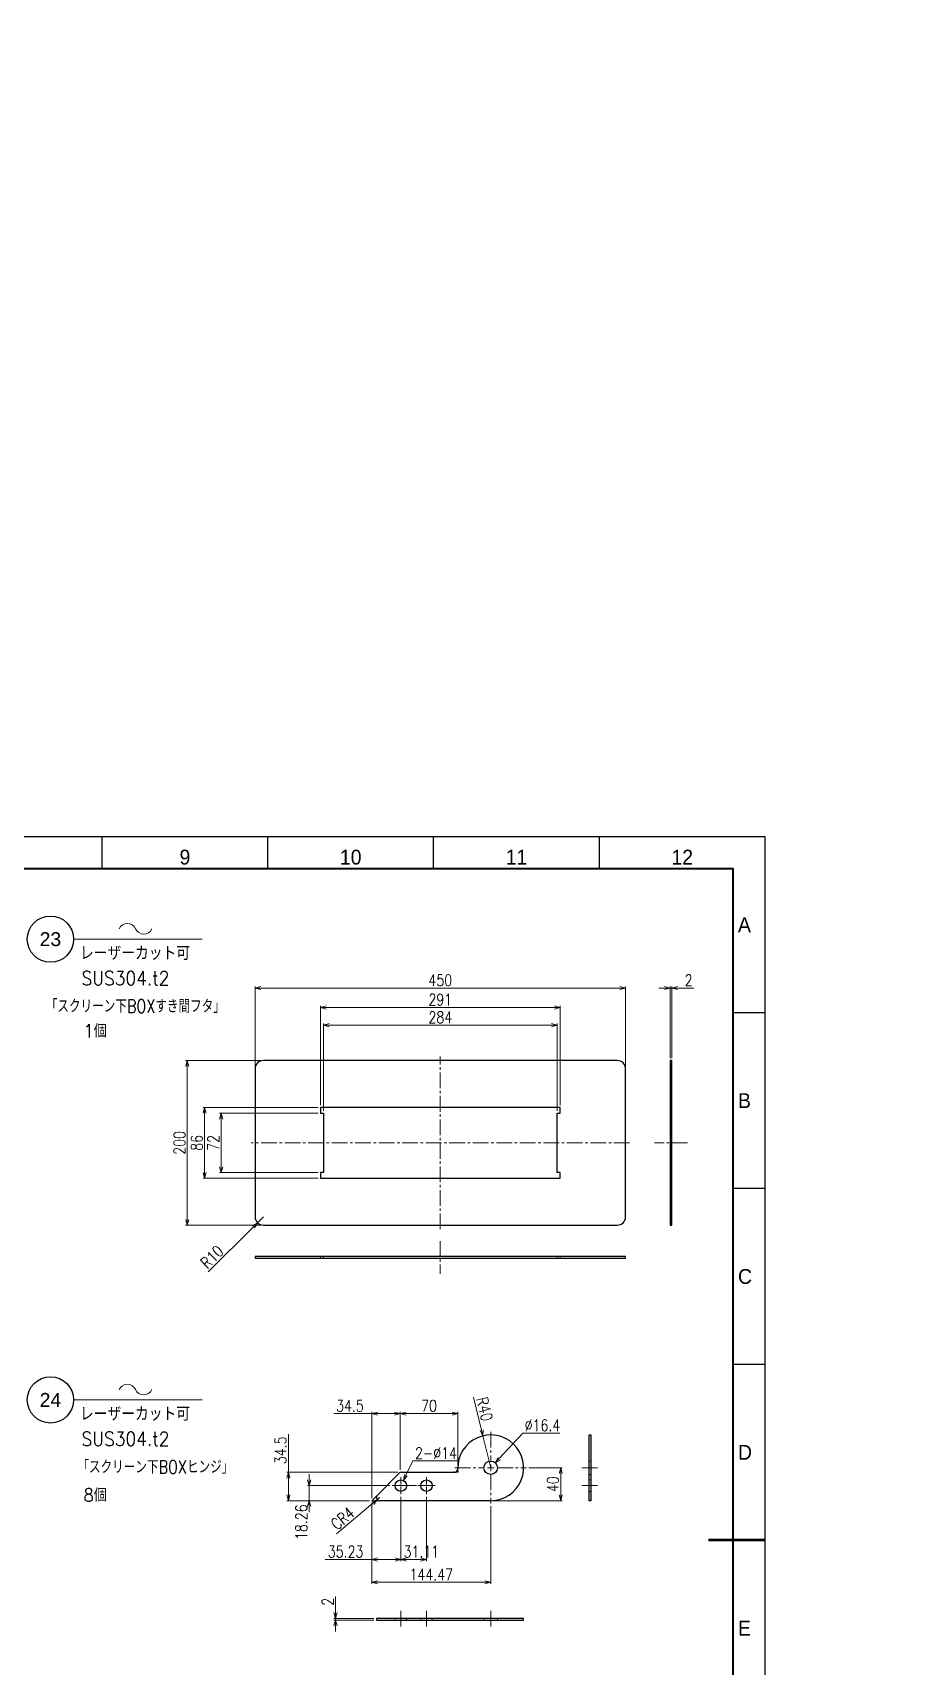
# Model space of a CAD drawing. Header units: millimetres. Extents: x 0 to 51411, y 0 to 16902.
# Drawn here: x 27208 to 28273, y 1326 to 3311 of the extents above; entities that cross this region are included whole.
import ezdxf
from ezdxf import colors
from ezdxf.entities.mleader import LeaderData, LeaderLine
from ezdxf.enums import TextEntityAlignment as Align
from ezdxf.math import Vec2, Vec3

# ---------------------------------------------------------------- set-up
doc = ezdxf.new("R2010")
doc.units = ezdxf.units.MM
for name, pattern in [('CENTER2', [28.575, 19.05, -3.175, 3.175, -3.175]), ('HIDDEN2', [4.7625, 3.175, -1.5875]), ('PHANTOM2', [31.75, 15.875, -3.175, 3.175, -3.175, 3.175, -3.175])]:
    doc.linetypes.add(name, pattern=pattern)
for name, color, linetype, lineweight in [('01_外形線', 7, 'Continuous', 25), ('03_かくれ線', 6, 'HIDDEN2', 13), ('04_中心線', 1, 'CENTER2', 9), ('05_仮想線', 2, 'PHANTOM2', 13), ('06_文字', 7, 'Continuous', 13), ('07_寸法線', 3, 'Continuous', 9), ('99_図枠', 7, 'Continuous', 40)]:
    doc.layers.add(name, color=color, linetype=linetype, lineweight=lineweight)
doc.styles.add('KSS_TXT', font='txt.shx', dxfattribs={"bigfont": 'extfont2.shx'})
doc.styles.get("Standard").update_dxf_attribs({"font": 'arial.ttf'})
doc.styles.add('寸法用', font='simplex.shx', dxfattribs={"width": 0.8, "bigfont": '@extfont2.shx'})
doc.styles.add('表題用', font='MS PGothic.ttf')
doc.dimstyles.new('機械製図用', dxfattribs={"dimtxt": 3.5, "dimasz": 3.5, "dimexe": 2, "dimexo": 0, "dimgap": 1.2, "dimtad": 1, "dimdsep": 46, "dimtxsty": '寸法用', "dimblk": 'OPEN30', "dimcen": 0, "dimclrd": 256, "dimclre": 256, "dimclrt": 7, "dimazin": 2, "dimtm": 1e-09, "dimtfac": 0.75, "dimtmove": 0, "dimatfit": 3, "dimldrblk": 'OPEN30', "dimfxl": 1, "dimlwd": -1, "dimlwe": -1, "dimarcsym": 0})
doc.dimstyles.new('機械製図用$3', dxfattribs={"dimtxt": 3.5, "dimasz": 3.5, "dimexe": 2, "dimexo": 0, "dimgap": 1.2, "dimtad": 1, "dimtih": 1, "dimtoh": 1, "dimdsep": 46, "dimtxsty": '寸法用', "dimblk": 'OPEN30', "dimcen": 0, "dimsd1": 1, "dimclrd": 256, "dimclre": 256, "dimclrt": 7, "dimazin": 2, "dimtm": 1e-09, "dimtfac": 0.75, "dimtofl": 0, "dimtmove": 0, "dimatfit": 3, "dimldrblk": 'OPEN30', "dimfxl": 1, "dimlwd": -1, "dimlwe": -1, "dimarcsym": 0})

# ---------------------------------------------------------------- blocks, each defined once
blk = doc.blocks.new('*U308')
at = {"layer": '04_中心線', "color": 0, "linetype": 'CENTER2', "transparency": 16777216}
for p, q in [((0, 8), (0, 43.5)), ((-43.5, 0), (-8, 0)), ((0, -43.5), (0, -8)), ((8, 0), (43.5, 0))]:
    blk.add_line(p, q, dxfattribs=at)
at = {"layer": '04_中心線', "color": 0, "linetype": 'Continuous', "transparency": 16777216}
for p, q in [((0, -4), (0, 4)), ((-4, 0), (4, 0))]:
    blk.add_line(p, q, dxfattribs=at)
blk = doc.blocks.new('*U306')
at = {"layer": '04_中心線', "color": 0, "linetype": 'CENTER2', "transparency": 16777216}
for p, q in [((0, 1.4), (0, 10.5)), ((-10.5, 0), (-1.4, 0)), ((0, -10.5), (0, -1.4)), ((1.4, 0), (10.5, 0))]:
    blk.add_line(p, q, dxfattribs=at)
at = {"layer": '04_中心線', "color": 0, "linetype": 'Continuous', "transparency": 16777216}
for p, q in [((0, -0.7), (0, 0.7)), ((-0.7, 0), (0.7, 0))]:
    blk.add_line(p, q, dxfattribs=at)
blk = doc.blocks.new('*U307')
at = {"layer": '04_中心線', "color": 0, "linetype": 'CENTER2', "transparency": 16777216}
for p, q in [((0, 1.4), (0, 10.5)), ((-10.5, 0), (-1.4, 0)), ((0, -10.5), (0, -1.4)), ((1.4, 0), (10.5, 0))]:
    blk.add_line(p, q, dxfattribs=at)
at = {"layer": '04_中心線', "color": 0, "linetype": 'Continuous', "transparency": 16777216}
for p, q in [((0, -0.7), (0, 0.7)), ((-0.7, 0), (0.7, 0))]:
    blk.add_line(p, q, dxfattribs=at)
blk = doc.blocks.new('_Open30')
at = {"color": 0, "linetype": 'ByBlock', "lineweight": -2}
for p, q in [((-1, 0.27), (0, 0)), ((0, 0), (-1, -0.27)), ((0, 0), (-1, 0))]:
    blk.add_line(p, q, dxfattribs=at)
blk = doc.blocks.new('*D309')
at = {"layer": '07_寸法線', "transparency": 16777216}
for p, q in [((27811.3, 1567.5), (27851.8, 1567.5)), ((27849.8, 1534.5), (27849.8, 1560.5)), ((27767.8, 1527.5), (27851.8, 1527.5))]:
    blk.add_line(p, q, dxfattribs=at)
at = {"layer": 'Defpoints', "color": 0, "transparency": 16777216}
for p in [(27808.3, 1567.5), (27849.8, 1567.5), (27764.8, 1527.5)]:
    blk.add_point(p, dxfattribs=at)
at = {"layer": '07_寸法線', "transparency": 16777216, "xscale": 7, "yscale": 7, "zscale": 7}
for p, rotation in [((27849.8, 1567.5), 90), ((27849.8, 1527.5), 270)]:
    blk.add_blockref('_Open30', p, dxfattribs=dict(at, rotation=rotation))
at = {"layer": '07_寸法線', "color": 7, "transparency": 16777216, "insert": (27840.3, 1547.5), "char_height": 14, "attachment_point": 5, "rotation": 90, "style": '寸法用'}
blk.add_mtext('40', dxfattribs=at)
blk = doc.blocks.new('*D310')
at = {"layer": '07_寸法線', "transparency": 16777216}
for p, q in [((27803.8, 1609.6), (27775.2, 1578.7)), ((27848.9, 1609.6), (27803.8, 1609.6))]:
    blk.add_line(p, q, dxfattribs=at)
at = {"layer": 'Defpoints', "color": 0, "transparency": 16777216}
for p in [(27770.4, 1573.5), (27759.3, 1561.5)]:
    blk.add_point(p, dxfattribs=at)
at = {"layer": '07_寸法線', "transparency": 16777216, "xscale": 7, "yscale": 7, "zscale": 7, "rotation": 227.2631709196025}
blk.add_blockref('_Open30', (27770.4, 1573.5), dxfattribs=at)
at = {"layer": '07_寸法線', "color": 7, "transparency": 16777216, "insert": (27827.6, 1619.1), "char_height": 14, "attachment_point": 5, "style": '寸法用'}
blk.add_mtext('∅16.4', dxfattribs=at)
blk = doc.blocks.new('*D311')
at = {"layer": '07_寸法線', "transparency": 16777216}
for p, q in [((27744, 1653.4), (27753.8, 1613.2)), ((27764.8, 1567.5), (27755.4, 1606.4))]:
    blk.add_line(p, q, dxfattribs=at)
at = {"layer": 'Defpoints', "color": 0, "transparency": 16777216}
for p in [(27755.4, 1606.4), (27764.8, 1567.5)]:
    blk.add_point(p, dxfattribs=at)
at = {"layer": '07_寸法線', "transparency": 16777216, "xscale": 7, "yscale": 7, "zscale": 7, "rotation": 283.6369101419226}
blk.add_blockref('_Open30', (27755.4, 1606.4), dxfattribs=at)
at = {"layer": '07_寸法線', "color": 7, "transparency": 16777216, "insert": (27757.3, 1638.9), "char_height": 14, "attachment_point": 5, "rotation": 283.6369, "style": '寸法用'}
blk.add_mtext('R40', dxfattribs=at)
blk = doc.blocks.new('*D312')
at = {"layer": '07_寸法線', "transparency": 16777216}
for p, q in [((27620.4, 1524.5), (27620.4, 1426.4)), ((27764.8, 1521), (27764.8, 1426.4)), ((27757.8, 1428.4), (27627.4, 1428.4))]:
    blk.add_line(p, q, dxfattribs=at)
at = {"layer": 'Defpoints', "color": 0, "transparency": 16777216}
for p in [(27620.4, 1527.5), (27764.8, 1524), (27620.4, 1428.4)]:
    blk.add_point(p, dxfattribs=at)
at = {"layer": '07_寸法線', "transparency": 16777216, "xscale": 7, "yscale": 7, "zscale": 7, "rotation": 180}
blk.add_blockref('_Open30', (27620.4, 1428.4), dxfattribs=at)
at = {"layer": '07_寸法線', "transparency": 16777216, "xscale": 7, "yscale": 7, "zscale": 7}
blk.add_blockref('_Open30', (27764.8, 1428.4), dxfattribs=at)
at = {"layer": '07_寸法線', "color": 7, "transparency": 16777216, "insert": (27692.6, 1437.9), "char_height": 14, "attachment_point": 5, "style": '寸法用'}
blk.add_mtext('144.47', dxfattribs=at)
blk = doc.blocks.new('*D313')
at = {"layer": '07_寸法線', "transparency": 16777216}
for p, q in [((27655.6, 1532.3), (27655.6, 1454.1)), ((27686.7, 1532.3), (27686.7, 1454.1)), ((27679.7, 1456.1), (27662.6, 1456.1))]:
    blk.add_line(p, q, dxfattribs=at)
at = {"layer": 'Defpoints', "color": 0, "transparency": 16777216}
for p in [(27655.6, 1535.3), (27686.7, 1535.3), (27655.6, 1456.1)]:
    blk.add_point(p, dxfattribs=at)
at = {"layer": '07_寸法線', "transparency": 16777216, "xscale": 7, "yscale": 7, "zscale": 7, "rotation": 180}
blk.add_blockref('_Open30', (27655.6, 1456.1), dxfattribs=at)
at = {"layer": '07_寸法線', "transparency": 16777216, "xscale": 7, "yscale": 7, "zscale": 7}
blk.add_blockref('_Open30', (27686.7, 1456.1), dxfattribs=at)
at = {"layer": '07_寸法線', "color": 7, "transparency": 16777216, "insert": (27680.6, 1465.6), "char_height": 14, "attachment_point": 5, "style": '寸法用'}
blk.add_mtext('31.11', dxfattribs=at)
blk = doc.blocks.new('*D314')
at = {"layer": '07_寸法線', "transparency": 16777216}
for p, q in [((27655.6, 1532.3), (27655.6, 1454.1)), ((27620.4, 1524.5), (27620.4, 1454.1)), ((27620.4, 1456.1), (27563.6, 1456.1)), ((27648.6, 1456.1), (27627.4, 1456.1))]:
    blk.add_line(p, q, dxfattribs=at)
at = {"layer": 'Defpoints', "color": 0, "transparency": 16777216}
for p in [(27655.6, 1535.3), (27620.4, 1527.5), (27620.4, 1456.1)]:
    blk.add_point(p, dxfattribs=at)
at = {"layer": '07_寸法線', "transparency": 16777216, "xscale": 7, "yscale": 7, "zscale": 7, "rotation": 180}
blk.add_blockref('_Open30', (27620.4, 1456.1), dxfattribs=at)
at = {"layer": '07_寸法線', "transparency": 16777216, "xscale": 7, "yscale": 7, "zscale": 7}
blk.add_blockref('_Open30', (27655.6, 1456.1), dxfattribs=at)
at = {"layer": '07_寸法線', "color": 7, "transparency": 16777216, "insert": (27588.5, 1465.6), "char_height": 14, "attachment_point": 5, "style": '寸法用'}
blk.add_mtext('35.23', dxfattribs=at)
blk = doc.blocks.new('*D315')
at = {"layer": '07_寸法線', "transparency": 16777216}
for p, q in [((27670.2, 1575.8), (27661.7, 1558.4)), ((27723.9, 1575.8), (27670.2, 1575.8))]:
    blk.add_line(p, q, dxfattribs=at)
at = {"layer": 'Defpoints', "color": 0, "transparency": 16777216}
for p in [(27658.7, 1552.1), (27652.5, 1539.5)]:
    blk.add_point(p, dxfattribs=at)
at = {"layer": '07_寸法線', "transparency": 16777216, "xscale": 7, "yscale": 7, "zscale": 7, "rotation": 244.0496798468974}
blk.add_blockref('_Open30', (27658.7, 1552.1), dxfattribs=at)
at = {"layer": '07_寸法線', "color": 7, "transparency": 16777216, "insert": (27698.3, 1585.3), "char_height": 14, "attachment_point": 5, "style": '寸法用'}
blk.add_mtext('2-∅14', dxfattribs=at)
blk = doc.blocks.new('*D316')
at = {"layer": '07_寸法線', "transparency": 16777216}
for p, q in [((27630, 1531.5), (27627, 1528.9)), ((27577.5, 1487.3), (27621.6, 1524.4))]:
    blk.add_line(p, q, dxfattribs=at)
at = {"layer": 'Defpoints', "color": 0, "transparency": 16777216}
for p in [(27627, 1528.9), (27630, 1531.5)]:
    blk.add_point(p, dxfattribs=at)
at = {"layer": '07_寸法線', "transparency": 16777216, "xscale": 7, "yscale": 7, "zscale": 7, "rotation": 40.11857678405659}
blk.add_blockref('_Open30', (27627, 1528.9), dxfattribs=at)
at = {"layer": '07_寸法線', "color": 7, "transparency": 16777216, "insert": (27584.9, 1505.9), "char_height": 14, "attachment_point": 5, "rotation": 40.1186, "style": '寸法用'}
blk.add_mtext('CR4', dxfattribs=at)
blk = doc.blocks.new('*D318')
at = {"layer": '07_寸法線', "transparency": 16777216}
for p, q in [((27620.4, 1633.3), (27574.2, 1633.3)), ((27620.4, 1530.5), (27620.4, 1635.3)), ((27647.9, 1633.3), (27627.4, 1633.3)), ((27654.9, 1565), (27654.9, 1635.3))]:
    blk.add_line(p, q, dxfattribs=at)
at = {"layer": 'Defpoints', "color": 0, "transparency": 16777216}
for p in [(27620.4, 1633.3), (27654.9, 1562), (27620.4, 1527.5)]:
    blk.add_point(p, dxfattribs=at)
at = {"layer": '07_寸法線', "transparency": 16777216, "xscale": 7, "yscale": 7, "zscale": 7, "rotation": 180}
blk.add_blockref('_Open30', (27620.4, 1633.3), dxfattribs=at)
at = {"layer": '07_寸法線', "transparency": 16777216, "xscale": 7, "yscale": 7, "zscale": 7}
blk.add_blockref('_Open30', (27654.9, 1633.3), dxfattribs=at)
at = {"layer": '07_寸法線', "color": 7, "transparency": 16777216, "insert": (27593.8, 1642.8), "char_height": 14, "attachment_point": 5, "style": '寸法用'}
blk.add_mtext('34.5', dxfattribs=at)
blk = doc.blocks.new('*D317')
at = {"layer": '07_寸法線', "transparency": 16777216}
for p, q in [((27654.9, 1565), (27654.9, 1635.3)), ((27717.9, 1633.3), (27661.9, 1633.3)), ((27724.9, 1570.5), (27724.9, 1635.3))]:
    blk.add_line(p, q, dxfattribs=at)
at = {"layer": 'Defpoints', "color": 0, "transparency": 16777216}
for p in [(27654.9, 1633.3), (27654.9, 1562), (27724.9, 1567.5)]:
    blk.add_point(p, dxfattribs=at)
at = {"layer": '07_寸法線', "transparency": 16777216, "xscale": 7, "yscale": 7, "zscale": 7, "rotation": 180}
blk.add_blockref('_Open30', (27654.9, 1633.3), dxfattribs=at)
at = {"layer": '07_寸法線', "transparency": 16777216, "xscale": 7, "yscale": 7, "zscale": 7}
blk.add_blockref('_Open30', (27724.9, 1633.3), dxfattribs=at)
at = {"layer": '07_寸法線', "color": 7, "transparency": 16777216, "insert": (27689.9, 1642.8), "char_height": 14, "attachment_point": 5, "style": '寸法用'}
blk.add_mtext('70', dxfattribs=at)
blk = doc.blocks.new('*D319')
at = {"layer": '07_寸法線', "transparency": 16777216}
for p, q in [((27519, 1562), (27519, 1608.2)), ((27651.8, 1562), (27517, 1562)), ((27519, 1534.5), (27519, 1555)), ((27617.4, 1527.5), (27517, 1527.5))]:
    blk.add_line(p, q, dxfattribs=at)
at = {"layer": 'Defpoints', "color": 0, "transparency": 16777216}
for p in [(27519, 1562), (27654.8, 1562), (27620.4, 1527.5)]:
    blk.add_point(p, dxfattribs=at)
at = {"layer": '07_寸法線', "transparency": 16777216, "xscale": 7, "yscale": 7, "zscale": 7}
for p, rotation in [((27519, 1562), 90), ((27519, 1527.5), 270)]:
    blk.add_blockref('_Open30', p, dxfattribs=dict(at, rotation=rotation))
at = {"layer": '07_寸法線', "color": 7, "transparency": 16777216, "insert": (27509.5, 1588.6), "char_height": 14, "attachment_point": 5, "rotation": 90, "style": '寸法用'}
blk.add_mtext('34.5', dxfattribs=at)
blk = doc.blocks.new('*D320')
at = {"layer": '07_寸法線', "transparency": 16777216}
for p, q in [((27544.3, 1552.8), (27544.3, 1559.8)), ((27642.1, 1545.8), (27542.3, 1545.8)), ((27544.3, 1527.5), (27544.3, 1545.8)), ((27617.4, 1527.5), (27542.3, 1527.5)), ((27544.3, 1520.5), (27544.3, 1513.5))]:
    blk.add_line(p, q, dxfattribs=at)
at = {"layer": 'Defpoints', "color": 0, "transparency": 16777216}
for p in [(27544.3, 1545.8), (27645.1, 1545.8), (27620.4, 1527.5)]:
    blk.add_point(p, dxfattribs=at)
at = {"layer": '07_寸法線', "transparency": 16777216, "xscale": 7, "yscale": 7, "zscale": 7}
for p, rotation in [((27544.3, 1545.8), 270), ((27544.3, 1527.5), 90)]:
    blk.add_blockref('_Open30', p, dxfattribs=dict(at, rotation=rotation))
at = {"layer": '07_寸法線', "color": 7, "transparency": 16777216, "insert": (27534.8, 1501.4), "char_height": 14, "attachment_point": 5, "rotation": 90, "style": '寸法用'}
blk.add_mtext('18.26', dxfattribs=at)
blk = doc.blocks.new('*D348')
at = {"layer": '07_寸法線', "transparency": 16777216}
for p, q in [((27576.3, 1391.5), (27576.3, 1411)), ((27623, 1384.5), (27574.3, 1384.5)), ((27622.7, 1382.5), (27574.3, 1382.5)), ((27576.3, 1382.5), (27576.3, 1384.5)), ((27576.3, 1375.5), (27576.3, 1368.5))]:
    blk.add_line(p, q, dxfattribs=at)
at = {"layer": 'Defpoints', "color": 0, "transparency": 16777216}
for p in [(27576.3, 1384.5), (27625.7, 1382.5), (27626, 1384.5)]:
    blk.add_point(p, dxfattribs=at)
at = {"layer": '07_寸法線', "transparency": 16777216, "xscale": 7, "yscale": 7, "zscale": 7}
for p, rotation in [((27576.3, 1384.5), 270), ((27576.3, 1382.5), 90)]:
    blk.add_blockref('_Open30', p, dxfattribs=dict(at, rotation=rotation))
at = {"layer": '07_寸法線', "color": 7, "transparency": 16777216, "insert": (27566.8, 1404.8), "char_height": 14, "attachment_point": 5, "rotation": 90, "style": '寸法用'}
blk.add_mtext('2', dxfattribs=at)
blk = doc.blocks.new('*D907')
at = {"layer": '07_寸法線', "transparency": 16777216}
for p, q in [((27485.6, 2062.2), (27394.2, 2062.2)), ((27396.2, 1869.2), (27396.2, 2055.2)), ((27485.6, 1862.2), (27394.2, 1862.2))]:
    blk.add_line(p, q, dxfattribs=at)
at = {"layer": 'Defpoints', "color": 0, "transparency": 16777216}
for p in [(27396.2, 2062.2), (27488.6, 2062.2), (27488.6, 1862.2)]:
    blk.add_point(p, dxfattribs=at)
at = {"layer": '07_寸法線', "transparency": 16777216, "xscale": 7, "yscale": 7, "zscale": 7}
for p, rotation in [((27396.2, 2062.2), 90), ((27396.2, 1862.2), 270)]:
    blk.add_blockref('_Open30', p, dxfattribs=dict(at, rotation=rotation))
at = {"layer": '07_寸法線', "color": 7, "transparency": 16777216, "insert": (27386.7, 1962.2), "char_height": 14, "attachment_point": 5, "rotation": 90, "style": '寸法用'}
blk.add_mtext('200', dxfattribs=at)
blk = doc.blocks.new('*D908')
at = {"layer": '07_寸法線', "transparency": 16777216}
for p, q in [((27478.6, 2055.2), (27478.6, 2152.3)), ((27485.6, 2150.3), (27921.6, 2150.3)), ((27928.6, 2055.2), (27928.6, 2152.3))]:
    blk.add_line(p, q, dxfattribs=at)
at = {"layer": 'Defpoints', "color": 0, "transparency": 16777216}
for p in [(27928.6, 2150.3), (27478.6, 2052.2), (27928.6, 2052.2)]:
    blk.add_point(p, dxfattribs=at)
at = {"layer": '07_寸法線', "transparency": 16777216, "xscale": 7, "yscale": 7, "zscale": 7, "rotation": 180}
blk.add_blockref('_Open30', (27478.6, 2150.3), dxfattribs=at)
at = {"layer": '07_寸法線', "transparency": 16777216, "xscale": 7, "yscale": 7, "zscale": 7}
blk.add_blockref('_Open30', (27928.6, 2150.3), dxfattribs=at)
at = {"layer": '07_寸法線', "color": 7, "transparency": 16777216, "insert": (27703.6, 2159.8), "char_height": 14, "attachment_point": 5, "style": '寸法用'}
blk.add_mtext('450', dxfattribs=at)
blk = doc.blocks.new('*D909')
at = {"layer": '07_寸法線', "transparency": 16777216}
for p, q in [((27555.1, 2005.2), (27415.3, 2005.2)), ((27417.3, 1926.2), (27417.3, 1998.2)), ((27555.1, 1919.2), (27415.3, 1919.2))]:
    blk.add_line(p, q, dxfattribs=at)
at = {"layer": 'Defpoints', "color": 0, "transparency": 16777216}
for p in [(27417.3, 2005.2), (27558.1, 2005.2), (27558.1, 1919.2)]:
    blk.add_point(p, dxfattribs=at)
at = {"layer": '07_寸法線', "transparency": 16777216, "xscale": 7, "yscale": 7, "zscale": 7}
for p, rotation in [((27417.3, 2005.2), 90), ((27417.3, 1919.2), 270)]:
    blk.add_blockref('_Open30', p, dxfattribs=dict(at, rotation=rotation))
at = {"layer": '07_寸法線', "color": 7, "transparency": 16777216, "insert": (27407.8, 1962.2), "char_height": 14, "attachment_point": 5, "rotation": 90, "style": '寸法用'}
blk.add_mtext('86', dxfattribs=at)
blk = doc.blocks.new('*D910')
at = {"layer": '07_寸法線', "transparency": 16777216}
for p, q in [((27558.1, 2008.2), (27558.1, 2128.7)), ((27565.1, 2126.7), (27842.1, 2126.7)), ((27849.1, 2008.2), (27849.1, 2128.7))]:
    blk.add_line(p, q, dxfattribs=at)
at = {"layer": 'Defpoints', "color": 0, "transparency": 16777216}
for p in [(27849.1, 2126.7), (27558.1, 2005.2), (27849.1, 2005.2)]:
    blk.add_point(p, dxfattribs=at)
at = {"layer": '07_寸法線', "transparency": 16777216, "xscale": 7, "yscale": 7, "zscale": 7, "rotation": 180}
blk.add_blockref('_Open30', (27558.1, 2126.7), dxfattribs=at)
at = {"layer": '07_寸法線', "transparency": 16777216, "xscale": 7, "yscale": 7, "zscale": 7}
blk.add_blockref('_Open30', (27849.1, 2126.7), dxfattribs=at)
at = {"layer": '07_寸法線', "color": 7, "transparency": 16777216, "insert": (27703.6, 2136.2), "char_height": 14, "attachment_point": 5, "style": '寸法用'}
blk.add_mtext('291', dxfattribs=at)
blk = doc.blocks.new('*D911')
at = {"layer": '07_寸法線', "transparency": 16777216}
for p, q in [((27555.1, 1998.2), (27435.4, 1998.2)), ((27437.4, 1933.2), (27437.4, 1991.2)), ((27555.1, 1926.2), (27435.4, 1926.2))]:
    blk.add_line(p, q, dxfattribs=at)
at = {"layer": 'Defpoints', "color": 0, "transparency": 16777216}
for p in [(27437.4, 1998.2), (27558.1, 1998.2), (27558.1, 1926.2)]:
    blk.add_point(p, dxfattribs=at)
at = {"layer": '07_寸法線', "transparency": 16777216, "xscale": 7, "yscale": 7, "zscale": 7}
for p, rotation in [((27437.4, 1998.2), 90), ((27437.4, 1926.2), 270)]:
    blk.add_blockref('_Open30', p, dxfattribs=dict(at, rotation=rotation))
at = {"layer": '07_寸法線', "color": 7, "transparency": 16777216, "insert": (27427.9, 1962.2), "char_height": 14, "attachment_point": 5, "rotation": 90, "style": '寸法用'}
blk.add_mtext('72', dxfattribs=at)
blk = doc.blocks.new('*D912')
at = {"layer": '07_寸法線', "transparency": 16777216}
for p, q in [((27561.6, 2001.2), (27561.6, 2107.2)), ((27568.6, 2105.2), (27838.6, 2105.2)), ((27845.6, 2001.2), (27845.6, 2107.2))]:
    blk.add_line(p, q, dxfattribs=at)
at = {"layer": 'Defpoints', "color": 0, "transparency": 16777216}
for p in [(27845.6, 2105.2), (27561.6, 1998.2), (27845.6, 1998.2)]:
    blk.add_point(p, dxfattribs=at)
at = {"layer": '07_寸法線', "transparency": 16777216, "xscale": 7, "yscale": 7, "zscale": 7, "rotation": 180}
blk.add_blockref('_Open30', (27561.6, 2105.2), dxfattribs=at)
at = {"layer": '07_寸法線', "transparency": 16777216, "xscale": 7, "yscale": 7, "zscale": 7}
blk.add_blockref('_Open30', (27845.6, 2105.2), dxfattribs=at)
at = {"layer": '07_寸法線', "color": 7, "transparency": 16777216, "insert": (27703.6, 2114.7), "char_height": 14, "attachment_point": 5, "style": '寸法用'}
blk.add_mtext('284', dxfattribs=at)
blk = doc.blocks.new('AM_BALLOON1')
at = {"transparency": 16777216}
blk.add_circle((0, 0), 5, dxfattribs=at)
blk.add_attdef('B_NUMBER', text='', height=3, dxfattribs=at).set_placement((0, 0), align=Align.MIDDLE_CENTER)
blk = doc.blocks.new('_OPEN')
at = {"color": 0, "linetype": 'ByBlock'}
for p, q in [((-1, 0.17), (0, 0)), ((0, 0), (-1, -0.17)), ((0, 0), (-1, 0))]:
    blk.add_line(p, q, dxfattribs=at)
blk = doc.blocks.new('p1ba05')
for centre, start, end in [((-2.95, 0.29), 24.2276, 155.5758), ((0, 1.62), 204.2276, 335.5758)]:
    blk.add_arc(centre, 1.62, start, end)
blk = doc.blocks.new('*D1180')
at = {"layer": '07_寸法線', "transparency": 16777216}
for p, q in [((27975.9, 2150.3), (27968.9, 2150.3)), ((27982.9, 2065.2), (27982.9, 2152.3)), ((27982.9, 2150.3), (27984.9, 2150.3)), ((27984.9, 2065.2), (27984.9, 2152.3)), ((27991.9, 2150.3), (28011.4, 2150.3))]:
    blk.add_line(p, q, dxfattribs=at)
at = {"layer": 'Defpoints', "color": 0, "transparency": 16777216}
for p in [(27984.9, 2150.3), (27982.9, 2062.2), (27984.9, 2062.2)]:
    blk.add_point(p, dxfattribs=at)
at = {"layer": '07_寸法線', "transparency": 16777216, "xscale": 7, "yscale": 7, "zscale": 7}
blk.add_blockref('_Open30', (27982.9, 2150.3), dxfattribs=at)
at = {"layer": '07_寸法線', "transparency": 16777216, "xscale": 7, "yscale": 7, "zscale": 7, "rotation": 180}
blk.add_blockref('_Open30', (27984.9, 2150.3), dxfattribs=at)
at = {"layer": '07_寸法線', "color": 7, "transparency": 16777216, "insert": (28005.2, 2159.8), "char_height": 14, "attachment_point": 5, "style": '寸法用'}
blk.add_mtext('2', dxfattribs=at)
blk = doc.blocks.new('*D1181')
at = {"layer": '07_寸法線', "transparency": 16777216}
for p, q in [((27488.6, 1872.2), (27481.5, 1865.2)), ((27421.4, 1805.6), (27476.5, 1860.3))]:
    blk.add_line(p, q, dxfattribs=at)
at = {"layer": 'Defpoints', "color": 0, "transparency": 16777216}
for p in [(27488.6, 1872.2), (27481.5, 1865.2)]:
    blk.add_point(p, dxfattribs=at)
at = {"layer": '07_寸法線', "transparency": 16777216, "xscale": 7, "yscale": 7, "zscale": 7, "rotation": 44.76381649308135}
blk.add_blockref('_Open30', (27481.5, 1865.2), dxfattribs=at)
at = {"layer": '07_寸法線', "color": 7, "transparency": 16777216, "insert": (27426.2, 1823.7), "char_height": 14, "attachment_point": 5, "rotation": 44.7638, "style": '寸法用'}
blk.add_mtext('R10', dxfattribs=at)

msp = doc.modelspace()

# ---------------------------------------------------------------- linework, layer by layer
at = {"layer": '01_外形線', "ltscale": 3}
for p, q in [((27653.699, 1560.857), (27627.197, 1534.355)), ((27656.527, 1562.029), (27719.924, 1562.029)), ((27685.422, 1527.526), (27630.025, 1527.526))]:
    msp.add_line(p, q, dxfattribs=at)
at = {"layer": '01_外形線'}
for p, q in [((27720.837, 1562.029), (27719.924, 1562.029)), ((27764.837, 1527.526), (27685.422, 1527.526))]:
    msp.add_line(p, q, dxfattribs=at)
msp.add_lwpolyline([(27478.601, 2052.248), (27478.601, 1872.248, 0.41421356), (27488.601, 1862.248), (27918.601, 1862.248, 0.41421356), (27928.601, 1872.248), (27928.601, 2052.248, 0.41421356), (27918.601, 2062.248), (27488.601, 2062.248, 0.41421356)], format="xyb", close=True, dxfattribs=at)
for points in [[(27982.936, 2062.248), (27982.936, 1862.248), (27984.936, 1862.248), (27984.936, 2062.248)], [(27558.101, 2005.248), (27558.101, 1998.248), (27561.601, 1998.248), (27561.601, 1926.248), (27558.101, 1926.248), (27558.101, 1919.248), (27849.101, 1919.248), (27849.101, 1926.248), (27845.601, 1926.248), (27845.601, 1998.248), (27849.101, 1998.248), (27849.101, 2005.248)], [(27478.601, 1823.983), (27478.601, 1821.983), (27928.601, 1821.983), (27928.601, 1823.983)], [(27884.482, 1607.526), (27886.482, 1607.526), (27886.482, 1527.526), (27884.482, 1527.526)], [(27626.025, 1382.542), (27804.837, 1382.542), (27804.837, 1384.542), (27626.025, 1384.542)]]:
    msp.add_lwpolyline(points, close=True, dxfattribs=at)
at = {"layer": '01_外形線', "ltscale": 3}
for centre, radius in [((27764.837, 1567.526), 8.2), ((27655.603, 1545.79), 7), ((27686.715, 1545.79), 7)]:
    msp.add_circle(centre, radius, dxfattribs=at)
for centre, radius, start, end in [((27764.837, 1567.526), 40, 270, 181.950709), ((27656.527, 1558.029), 4, 90, 135), ((27720.863, 1566.029), 4, 270, 1.950709), ((27630.025, 1531.526), 4, 135, 270)]:
    msp.add_arc(centre, radius, start, end, dxfattribs=at)
at = {"layer": '03_かくれ線', "ltscale": 3}
for p, q in [((27984.936, 2005.248), (27982.936, 2005.248)), ((27984.936, 1998.248), (27982.936, 1998.248)), ((27984.936, 1926.248), (27982.936, 1926.248)), ((27984.936, 1919.248), (27982.936, 1919.248)), ((27558.101, 1823.983), (27558.101, 1821.983)), ((27561.601, 1823.983), (27561.601, 1821.983)), ((27845.601, 1823.983), (27845.601, 1821.983)), ((27849.101, 1823.983), (27849.101, 1821.983)), ((27884.482, 1575.726), (27886.482, 1575.726)), ((27884.482, 1559.326), (27886.482, 1559.326)), ((27884.482, 1552.79), (27886.482, 1552.79)), ((27884.482, 1538.79), (27886.482, 1538.79)), ((27648.603, 1384.542), (27648.603, 1382.542)), ((27662.603, 1384.542), (27662.603, 1382.542)), ((27679.715, 1384.542), (27679.715, 1382.542)), ((27693.715, 1384.542), (27693.715, 1382.542)), ((27756.637, 1384.542), (27756.637, 1382.542)), ((27773.037, 1384.542), (27773.037, 1382.542))]:
    msp.add_line(p, q, dxfattribs=at)
at = {"layer": '04_中心線'}
for p, q in [((27703.601, 1857.248), (27703.601, 2067.248)), ((27933.601, 1962.248), (27473.601, 1962.248)), ((28003.936, 1962.248), (27963.936, 1962.248)), ((27703.601, 1842.983), (27703.601, 1802.983)), ((27875.482, 1567.526), (27895.482, 1567.526)), ((27655.603, 1545.79), (27686.715, 1545.79)), ((27875.482, 1545.79), (27895.482, 1545.79)), ((27655.603, 1393.542), (27655.603, 1373.542)), ((27686.715, 1393.542), (27686.715, 1373.542)), ((27764.837, 1393.542), (27764.837, 1373.542))]:
    msp.add_line(p, q, dxfattribs=at)
at = {"layer": '05_仮想線', "transparency": 33554559}
for points in [[(27656.527, 1562.029), (27654.871, 1562.029), (27653.699, 1560.857)], [(27630.025, 1527.526), (27620.368, 1527.526), (27627.197, 1534.355)]]:
    msp.add_lwpolyline(points, dxfattribs=at)
msp.add_lwpolyline([(27720.863, 1562.029), (27725.217, 1562.029, -0.0259643), (27724.86, 1566.165)], format="xyb", dxfattribs=at)
at = {"layer": '07_寸法線'}
for p, q in [((27258.067, 2209.685), (27414.41, 2209.685)), ((27258.067, 1649.914), (27414.41, 1649.914))]:
    msp.add_line(p, q, dxfattribs=at)
at = {"layer": '99_図枠', "lineweight": 25}
for p, q in [((27292.66, 2294.989), (27292.66, 2333.989)), ((27494.05, 2294.989), (27494.05, 2333.989)), ((27494.05, 2294.989), (27494.05, 2333.989)), ((27695.44, 2294.989), (27695.44, 2333.989)), ((27896.83, 2294.989), (27896.83, 2333.989)), ((28098.22, 2120.372), (28059.22, 2120.372)), ((28098.22, 1906.755), (28059.22, 1906.755)), ((28098.22, 1693.137), (28059.22, 1693.137))]:
    msp.add_line(p, q, dxfattribs=at)
at = {"layer": '99_図枠', "lineweight": 53}
msp.add_line((28098.22, 1479.52), (28029.22, 1479.52), dxfattribs=at)
at = {"layer": '99_図枠'}
msp.add_lwpolyline([(25798.42, 664.051), (28059.22, 664.051), (28059.22, 2294.989), (25798.42, 2294.989)], close=True, dxfattribs=at)
at = {"layer": 'Defpoints'}
msp.add_lwpolyline([(25681.54, 625.051), (28098.22, 625.051), (28098.22, 2333.989), (25681.54, 2333.989)], close=True, dxfattribs=at)

# ---------------------------------------------------------------- block references
at = {"layer": '04_中心線', "linetype": 'CENTER2', "rotation": 270.0000000000001}
for name, p in [('*U308', (27764.837, 1567.526)), ('*U307', (27655.603, 1545.79)), ('*U306', (27686.715, 1545.79))]:
    msp.add_blockref(name, p, dxfattribs=at)
at = {"layer": '07_寸法線', "xscale": 6.749590909090905, "yscale": 6.749590909090905, "zscale": 6.749590909090905}
for p in [(27343.319, 2215.839), (27343.319, 1656.068)]:
    msp.add_blockref('p1ba05', p, dxfattribs=at)

# ---------------------------------------------------------------- texts
at = {"layer": '06_文字', "color": 3, "style": 'KSS_TXT'}
for s, height, width, p in [('レーザーカット可', 16.875, 0.9, (27265.839, 2184.269)), ('SUS304.t2', 16.875, 0.9, (27267.718, 2153.891)), ('「スクリーン下BOXすき間フタ」', 16, 0.8, (27224.274, 2120.256)), ('1個', 16, 0.9, (27270.234, 2090.229)), ('レーザーカット可', 16.875, 0.9, (27265.839, 1624.498)), ('SUS304.t2', 16.875, 0.9, (27267.718, 1594.12)), ('「スクリーン下BOXヒンジ」', 16, 0.8, (27262.694, 1560.485)), ('8個', 16, 0.9, (27270.234, 1526.419))]:
    msp.add_text(s, height=height, dxfattribs=dict(at, width=width)).set_placement(p)
at = {"layer": '99_図枠', "lineweight": 13, "style": '表題用'}
for s, p in [('9', (27393.355, 2294.989)), ('10', (27594.745, 2294.989)), ('11', (27796.135, 2294.989)), ('12', (27997.525, 2294.989))]:
    msp.add_text(s, height=18, dxfattribs=at).set_placement(p, align=Align.BOTTOM_CENTER)
for s, p in [('A', (28065.22, 2227.18)), ('B', (28065.22, 2013.563)), ('C', (28065.22, 1799.946)), ('D', (28065.22, 1586.329)), ('E', (28065.22, 1372.711))]:
    msp.add_text(s, height=18, dxfattribs=at).set_placement(p, align=Align.MIDDLE_LEFT)

# ---------------------------------------------------------------- dimensions: what is measured, and where the dimension line sits
at = {"layer": '07_寸法線'}
for base, p1, p2, picture, middle in [((27928.601, 2150.257), (27478.601, 2052.248), (27928.601, 2052.248), '*D908', (27703.601, 2159.757)), ((27984.936, 2150.257), (27982.936, 2062.248), (27984.936, 2062.248), '*D1180', (28005.169, 2159.757)), ((27849.101, 2126.656), (27558.101, 2005.248), (27849.101, 2005.248), '*D910', (27703.601, 2136.156)), ((27845.601, 2105.163), (27561.601, 1998.248), (27845.601, 1998.248), '*D912', (27703.601, 2114.663))]:
    dim = msp.add_linear_dim(base=base, p1=p1, p2=p2, dimstyle='機械製図用', override={"dimtxt": 14, "dimasz": 7, "dimexo": 3, "dimgap": 2.5}, dxfattribs=at)
    dim.commit()
    dim.dimension.update_dxf_attribs({"geometry": picture, "text_midpoint": middle})
for base, p1, p2, angle, picture, middle in [((27396.234, 2062.248), (27488.601, 1862.248), (27488.601, 2062.248), 90, '*D907', (27386.734, 1962.248)), ((27417.342, 2005.248), (27558.101, 1919.248), (27558.101, 2005.248), 90, '*D909', (27407.842, 1962.248)), ((27437.353, 1998.248), (27558.101, 1926.248), (27558.101, 1998.248), 90, '*D911', (27427.853, 1962.248)), ((27620.368, 1633.327), (27654.871, 1562.029), (27620.368, 1527.526), 180, '*D318', (27593.802, 1642.827)), ((27654.871, 1633.327), (27724.872, 1567.526), (27654.871, 1562.029), 180, '*D317', (27689.871, 1642.827)), ((27518.951, 1562.029), (27620.368, 1527.526), (27654.836, 1562.029), 90, '*D319', (27509.451, 1588.595)), ((27849.788, 1567.526), (27764.837, 1527.526), (27808.337, 1567.526), 90, '*D309', (27840.288, 1547.526)), ((27620.3683, 1456.1325), (27655.6028, 1535.2903), (27620.3683, 1527.5264), 180, '*D314', (27588.4683, 1465.6325)), ((27620.368, 1428.358), (27764.837, 1524.026), (27620.368, 1527.526), 180, '*D312', (27692.603, 1437.858)), ((27576.301, 1384.542), (27625.659, 1382.542), (27626.025, 1384.542), 90, '*D348', (27566.801, 1404.776))]:
    dim = msp.add_linear_dim(base=base, p1=p1, p2=p2, angle=angle, dimstyle='機械製図用', override={"dimtxt": 14, "dimasz": 7, "dimexo": 3, "dimgap": 2.5}, dxfattribs=at)
    dim.commit()
    dim.dimension.update_dxf_attribs({"geometry": picture, "text_midpoint": middle})
dim = msp.add_radius_dim(center=(27488.601, 1872.248), mpoint=(27481.501, 1865.206), dimstyle='機械製図用', override={"dimtxt": 14, "dimasz": 7, "dimgap": 2.5}, dxfattribs=at)
dim.commit()
dim.dimension.update_dxf_attribs({"geometry": '*D1181', "text_midpoint": (27432.853, 1816.958), "dimtype": 164})
dim = msp.add_radius_dim(center=(27764.837, 1567.526), mpoint=(27755.407, 1606.399), dimstyle='機械製図用', override={"dimtxt": 14, "dimasz": 7, "dimgap": 2.5}, dxfattribs=at)
dim.commit()
dim.dimension.update_dxf_attribs({"geometry": '*D311', "text_midpoint": (27757.291, 1638.927)})
dim = msp.add_diameter_dim_2p(p1=(27759.272, 1561.504), p2=(27770.402, 1573.549), dimstyle='機械製図用$3', override={"dimtxt": 14, "dimasz": 7, "dimgap": 2.5}, dxfattribs=at)
dim.commit()
dim.dimension.update_dxf_attribs({"geometry": '*D310', "text_midpoint": (27827.583, 1609.641), "dimtype": 163})
dim = msp.add_diameter_dim_2p(p1=(27652.54, 1539.496), p2=(27658.666, 1552.084), text='2-<>', dimstyle='機械製図用$3', override={"dimtxt": 14, "dimasz": 7, "dimgap": 2.5}, dxfattribs=at)
dim.commit()
dim.dimension.update_dxf_attribs({"geometry": '*D315', "text_midpoint": (27698.316, 1575.819), "dimtype": 163})
for base, p1, p2, angle, picture, middle in [((27544.314, 1545.79), (27620.368, 1527.526), (27645.103, 1545.79), 90, '*D320', (27534.814, 1501.418)), ((27655.603, 1456.132), (27686.715, 1535.29), (27655.603, 1535.29), 180, '*D313', (27680.614, 1465.632))]:
    dim = msp.add_linear_dim(base=base, p1=p1, p2=p2, angle=angle, dimstyle='機械製図用', override={"dimtxt": 14, "dimasz": 7, "dimexo": 3, "dimgap": 2.5, "dimtmove": 2}, dxfattribs=at)
    dim.commit()
    dim.dimension.update_dxf_attribs({"geometry": picture, "text_midpoint": middle, "dimtype": 160})
dim = msp.add_radius_dim(center=(27630.025, 1531.526), mpoint=(27626.966, 1528.949), text='C<>', dimstyle='機械製図用', override={"dimtxt": 14, "dimasz": 7, "dimgap": 2.5}, dxfattribs=at)
dim.commit()
dim.dimension.update_dxf_attribs({"geometry": '*D316', "text_midpoint": (27591.051, 1498.685), "dimtype": 164})

# ---------------------------------------------------------------- leaders
ml = msp.add_multileader_block('Standard', dxfattribs=at)
ml.set_content('AM_BALLOON1', color=256, scale=7.08707045)
ml.set_attribute('B_NUMBER', '28', width=0)
ml.set_leader_properties(color=256, linetype='ByLayer', lineweight=-1)
ml.set_arrow_properties(name='OPEN')
ml.build(insert=Vec2(0, 0))
ml.multileader.update_dxf_attribs({"leader_type": 0, "has_dogleg": 0, "text_right_attachment_type": 6, "dogleg_length": 0, "arrow_head_size": 3.544, "scale": 2.5, "block_connection_type": 1})
ctx = ml.context
ctx.base_point, ctx.scale, ctx.char_height, ctx.arrow_head_size, ctx.landing_gap_size, ctx.plane_origin = Vec3(32779.868, 3275.518), 2.5, 7.087, 3.544, 3.544, Vec3(32779.868, 3275.518)
ctx.right_attachment, ctx.attachment_type = 6, 1
notes = []
notes.append((ctx, [(0, (0, 0, 0), (0, 0), (1, 0), 1, [])]))
ctx.block.insert = Vec3(32779.868, 3275.518)
ml = msp.add_multileader_block('Standard', dxfattribs=at)
ml.set_content('AM_BALLOON1', color=256, scale=7.08707045)
ml.set_attribute('B_NUMBER', '29', width=0)
ml.set_leader_properties(color=256, linetype='ByLayer', lineweight=-1)
ml.set_arrow_properties(name='OPEN')
ml.build(insert=Vec2(0, 0))
ml.multileader.update_dxf_attribs({"leader_type": 0, "has_dogleg": 0, "text_right_attachment_type": 6, "dogleg_length": 0, "arrow_head_size": 3.544, "scale": 2.5, "block_connection_type": 1})
ctx = ml.context
ctx.base_point, ctx.scale, ctx.char_height, ctx.arrow_head_size, ctx.landing_gap_size, ctx.plane_origin = Vec3(34667.768, 3275.518), 2.5, 7.087, 3.544, 3.544, Vec3(34667.768, 3275.518)
ctx.right_attachment, ctx.attachment_type = 6, 1
notes.append((ctx, [(0, (0, 0, 0), (0, 0), (1, 0), 1, [])]))
ctx.block.insert = Vec3(34667.768, 3275.518)
ml = msp.add_multileader_block('Standard', dxfattribs=at)
ml.set_content('AM_BALLOON1', color=256, scale=7.08707045)
ml.set_attribute('B_NUMBER', '27', width=0)
ml.set_leader_properties(color=256, linetype='ByLayer', lineweight=-1)
ml.set_arrow_properties(name='OPEN')
ml.build(insert=Vec2(0, 0))
ml.multileader.update_dxf_attribs({"leader_type": 0, "has_dogleg": 0, "text_right_attachment_type": 6, "dogleg_length": 0, "arrow_head_size": 3.544, "scale": 2.5, "block_connection_type": 1})
ctx = ml.context
ctx.base_point, ctx.scale, ctx.char_height, ctx.arrow_head_size, ctx.landing_gap_size, ctx.plane_origin = Vec3(30037.828, 2881.684), 2.5, 7.087, 3.544, 3.544, Vec3(30037.828, 2881.684)
ctx.right_attachment, ctx.attachment_type = 6, 1
notes.append((ctx, [(0, (0, 0, 0), (0, 0), (1, 0), 1, [])]))
ctx.block.insert = Vec3(30037.828, 2881.684)
ml = msp.add_multileader_block('Standard', dxfattribs=at)
ml.set_content('AM_BALLOON1', color=256, scale=7.08707045)
ml.set_attribute('B_NUMBER', '26', width=0)
ml.set_leader_properties(color=256, linetype='ByLayer', lineweight=-1)
ml.set_arrow_properties(name='OPEN')
ml.build(insert=Vec2(0, 0))
ml.multileader.update_dxf_attribs({"leader_type": 0, "has_dogleg": 0, "text_right_attachment_type": 6, "dogleg_length": 0, "arrow_head_size": 3.544, "scale": 2.5, "block_connection_type": 1})
ctx = ml.context
ctx.base_point, ctx.scale, ctx.char_height, ctx.arrow_head_size, ctx.landing_gap_size, ctx.plane_origin = Vec3(28646.004, 2598.075), 2.5, 7.087, 3.544, 3.544, Vec3(28646.004, 2598.075)
ctx.right_attachment, ctx.attachment_type = 6, 1
notes.append((ctx, [(0, (0, 0, 0), (0, 0), (1, 0), 1, [])]))
ctx.block.insert = Vec3(28646.004, 2598.075)
ml = msp.add_multileader_block('Standard', dxfattribs=at)
ml.set_content('AM_BALLOON1', color=256, scale=5.62465909)
ml.set_attribute('B_NUMBER', '23', width=0)
ml.set_leader_properties(color=256, linetype='ByLayer', lineweight=-1)
ml.set_arrow_properties(name='OPEN')
ml.build(insert=Vec2(0, 0))
ml.multileader.update_dxf_attribs({"leader_type": 0, "has_dogleg": 0, "text_right_attachment_type": 6, "dogleg_length": 0, "arrow_head_size": 2.812, "scale": 2.5, "block_connection_type": 1})
ctx = ml.context
ctx.base_point, ctx.scale, ctx.char_height, ctx.arrow_head_size, ctx.landing_gap_size, ctx.plane_origin = Vec3(27229.911, 2209.708), 2.5, 5.625, 2.812, 2.812, Vec3(27229.911, 2209.708)
ctx.right_attachment, ctx.attachment_type = 6, 1
notes.append((ctx, [(0, (0, 0, 0), (0, 0), (1, 0), 1, [])]))
ctx.block.insert = Vec3(27229.911, 2209.708)
ml = msp.add_multileader_block('Standard', dxfattribs=at)
ml.set_content('AM_BALLOON1', color=256, scale=4.99969697)
ml.set_attribute('B_NUMBER', '30', width=0)
ml.set_leader_properties(color=256, linetype='ByLayer', lineweight=-1)
ml.set_arrow_properties(name='OPEN')
ml.build(insert=Vec2(0, 0))
ml.multileader.update_dxf_attribs({"leader_type": 0, "has_dogleg": 0, "text_right_attachment_type": 6, "dogleg_length": 0, "arrow_head_size": 2.5, "scale": 2.5, "block_connection_type": 1})
ctx = ml.context
ctx.base_point, ctx.scale, ctx.char_height, ctx.arrow_head_size, ctx.landing_gap_size, ctx.plane_origin = Vec3(36368.352, 1874.031), 2.5, 5, 2.5, 2.5, Vec3(36368.352, 1874.031)
ctx.right_attachment, ctx.attachment_type = 6, 1
notes.append((ctx, [(0, (0, 0, 0), (0, 0), (1, 0), 1, [])]))
ctx.block.insert = Vec3(36368.352, 1874.031)
ml = msp.add_multileader_block('Standard', dxfattribs=at)
ml.set_content('AM_BALLOON1', color=256, scale=4.99969697)
ml.set_attribute('B_NUMBER', '31', width=0)
ml.set_leader_properties(color=256, linetype='ByLayer', lineweight=-1)
ml.set_arrow_properties(name='OPEN')
ml.build(insert=Vec2(0, 0))
ml.multileader.update_dxf_attribs({"leader_type": 0, "has_dogleg": 0, "text_right_attachment_type": 6, "dogleg_length": 0, "arrow_head_size": 2.5, "scale": 2.5, "block_connection_type": 1})
ctx = ml.context
ctx.base_point, ctx.scale, ctx.char_height, ctx.arrow_head_size, ctx.landing_gap_size, ctx.plane_origin = Vec3(37494.708, 1874.031), 2.5, 5, 2.5, 2.5, Vec3(37494.708, 1874.031)
ctx.right_attachment, ctx.attachment_type = 6, 1
notes.append((ctx, [(0, (0, 0, 0), (0, 0), (1, 0), 1, [])]))
ctx.block.insert = Vec3(37494.708, 1874.031)
ml = msp.add_multileader_block('Standard', dxfattribs=at)
ml.set_content('AM_BALLOON1', color=256, scale=5.62465909)
ml.set_attribute('B_NUMBER', '24', width=0)
ml.set_leader_properties(color=256, linetype='ByLayer', lineweight=-1)
ml.set_arrow_properties(name='OPEN')
ml.build(insert=Vec2(0, 0))
ml.multileader.update_dxf_attribs({"leader_type": 0, "has_dogleg": 0, "text_right_attachment_type": 6, "dogleg_length": 0, "arrow_head_size": 2.812, "scale": 2.5, "block_connection_type": 1})
ctx = ml.context
ctx.base_point, ctx.scale, ctx.char_height, ctx.arrow_head_size, ctx.landing_gap_size, ctx.plane_origin = Vec3(27229.911, 1649.936), 2.5, 5.625, 2.812, 2.812, Vec3(27229.911, 1649.936)
ctx.right_attachment, ctx.attachment_type = 6, 1
notes.append((ctx, [(0, (0, 0, 0), (0, 0), (1, 0), 1, [])]))
ctx.block.insert = Vec3(27229.911, 1649.936)
ml = msp.add_multileader_block('Standard', dxfattribs=at)
ml.set_content('AM_BALLOON1', color=256, scale=3.49978788)
ml.set_attribute('B_NUMBER', '1', width=0)
ml.set_leader_properties(color=256, linetype='ByLayer', lineweight=-1)
ml.set_arrow_properties(name='OPEN')
ml.build(insert=Vec2(0, 0))
ml.multileader.update_dxf_attribs({"leader_type": 0, "has_dogleg": 0, "text_right_attachment_type": 6, "dogleg_length": 0, "arrow_head_size": 1.75, "scale": 2.5, "block_connection_type": 1})
ctx = ml.context
ctx.base_point, ctx.scale, ctx.char_height, ctx.arrow_head_size, ctx.landing_gap_size, ctx.plane_origin = Vec3(43910.767, 1565.525), 2.5, 3.5, 1.75, 1.75, Vec3(43910.767, 1565.525)
ctx.right_attachment, ctx.attachment_type = 6, 1
notes.append((ctx, [(0, (0, 0, 0), (0, 0), (1, 0), 1, [])]))
ctx.block.insert = Vec3(43910.767, 1565.525)
ml = msp.add_multileader_block('Standard', dxfattribs=at)
ml.set_content('AM_BALLOON1', color=256, scale=3.49978788)
ml.set_attribute('B_NUMBER', '2', width=0)
ml.set_leader_properties(color=256, linetype='ByLayer', lineweight=-1)
ml.set_arrow_properties(name='OPEN')
ml.build(insert=Vec2(0, 0))
ml.multileader.update_dxf_attribs({"leader_type": 0, "has_dogleg": 0, "text_right_attachment_type": 6, "dogleg_length": 0, "arrow_head_size": 1.75, "scale": 2.5, "block_connection_type": 1})
ctx = ml.context
ctx.base_point, ctx.scale, ctx.char_height, ctx.arrow_head_size, ctx.landing_gap_size, ctx.plane_origin = Vec3(44674.034, 1385.933), 2.5, 3.5, 1.75, 1.75, Vec3(44674.034, 1385.933)
ctx.right_attachment, ctx.attachment_type = 6, 1
notes.append((ctx, [(0, (0, 0, 0), (0, 0), (1, 0), 1, [])]))
ctx.block.insert = Vec3(44674.034, 1385.933)
for ctx, leaders in notes:
    for number, flags, end, landing, length, lines in leaders:
        leader = LeaderData()
        leader.index, (leader.has_last_leader_line, leader.has_dogleg_vector, leader.attachment_direction) = number, flags
        leader.last_leader_point, leader.dogleg_vector, leader.dogleg_length = Vec3(end), Vec3(landing), length
        for number, points, colour, breaks in lines:
            line = LeaderLine()
            line.index, line.vertices, line.color, line.breaks = number, Vec3.list(points), colors.encode_raw_color(colour), breaks
            leader.lines.append(line)
        ctx.leaders.append(leader)

doc.saveas('drawing.dxf')
